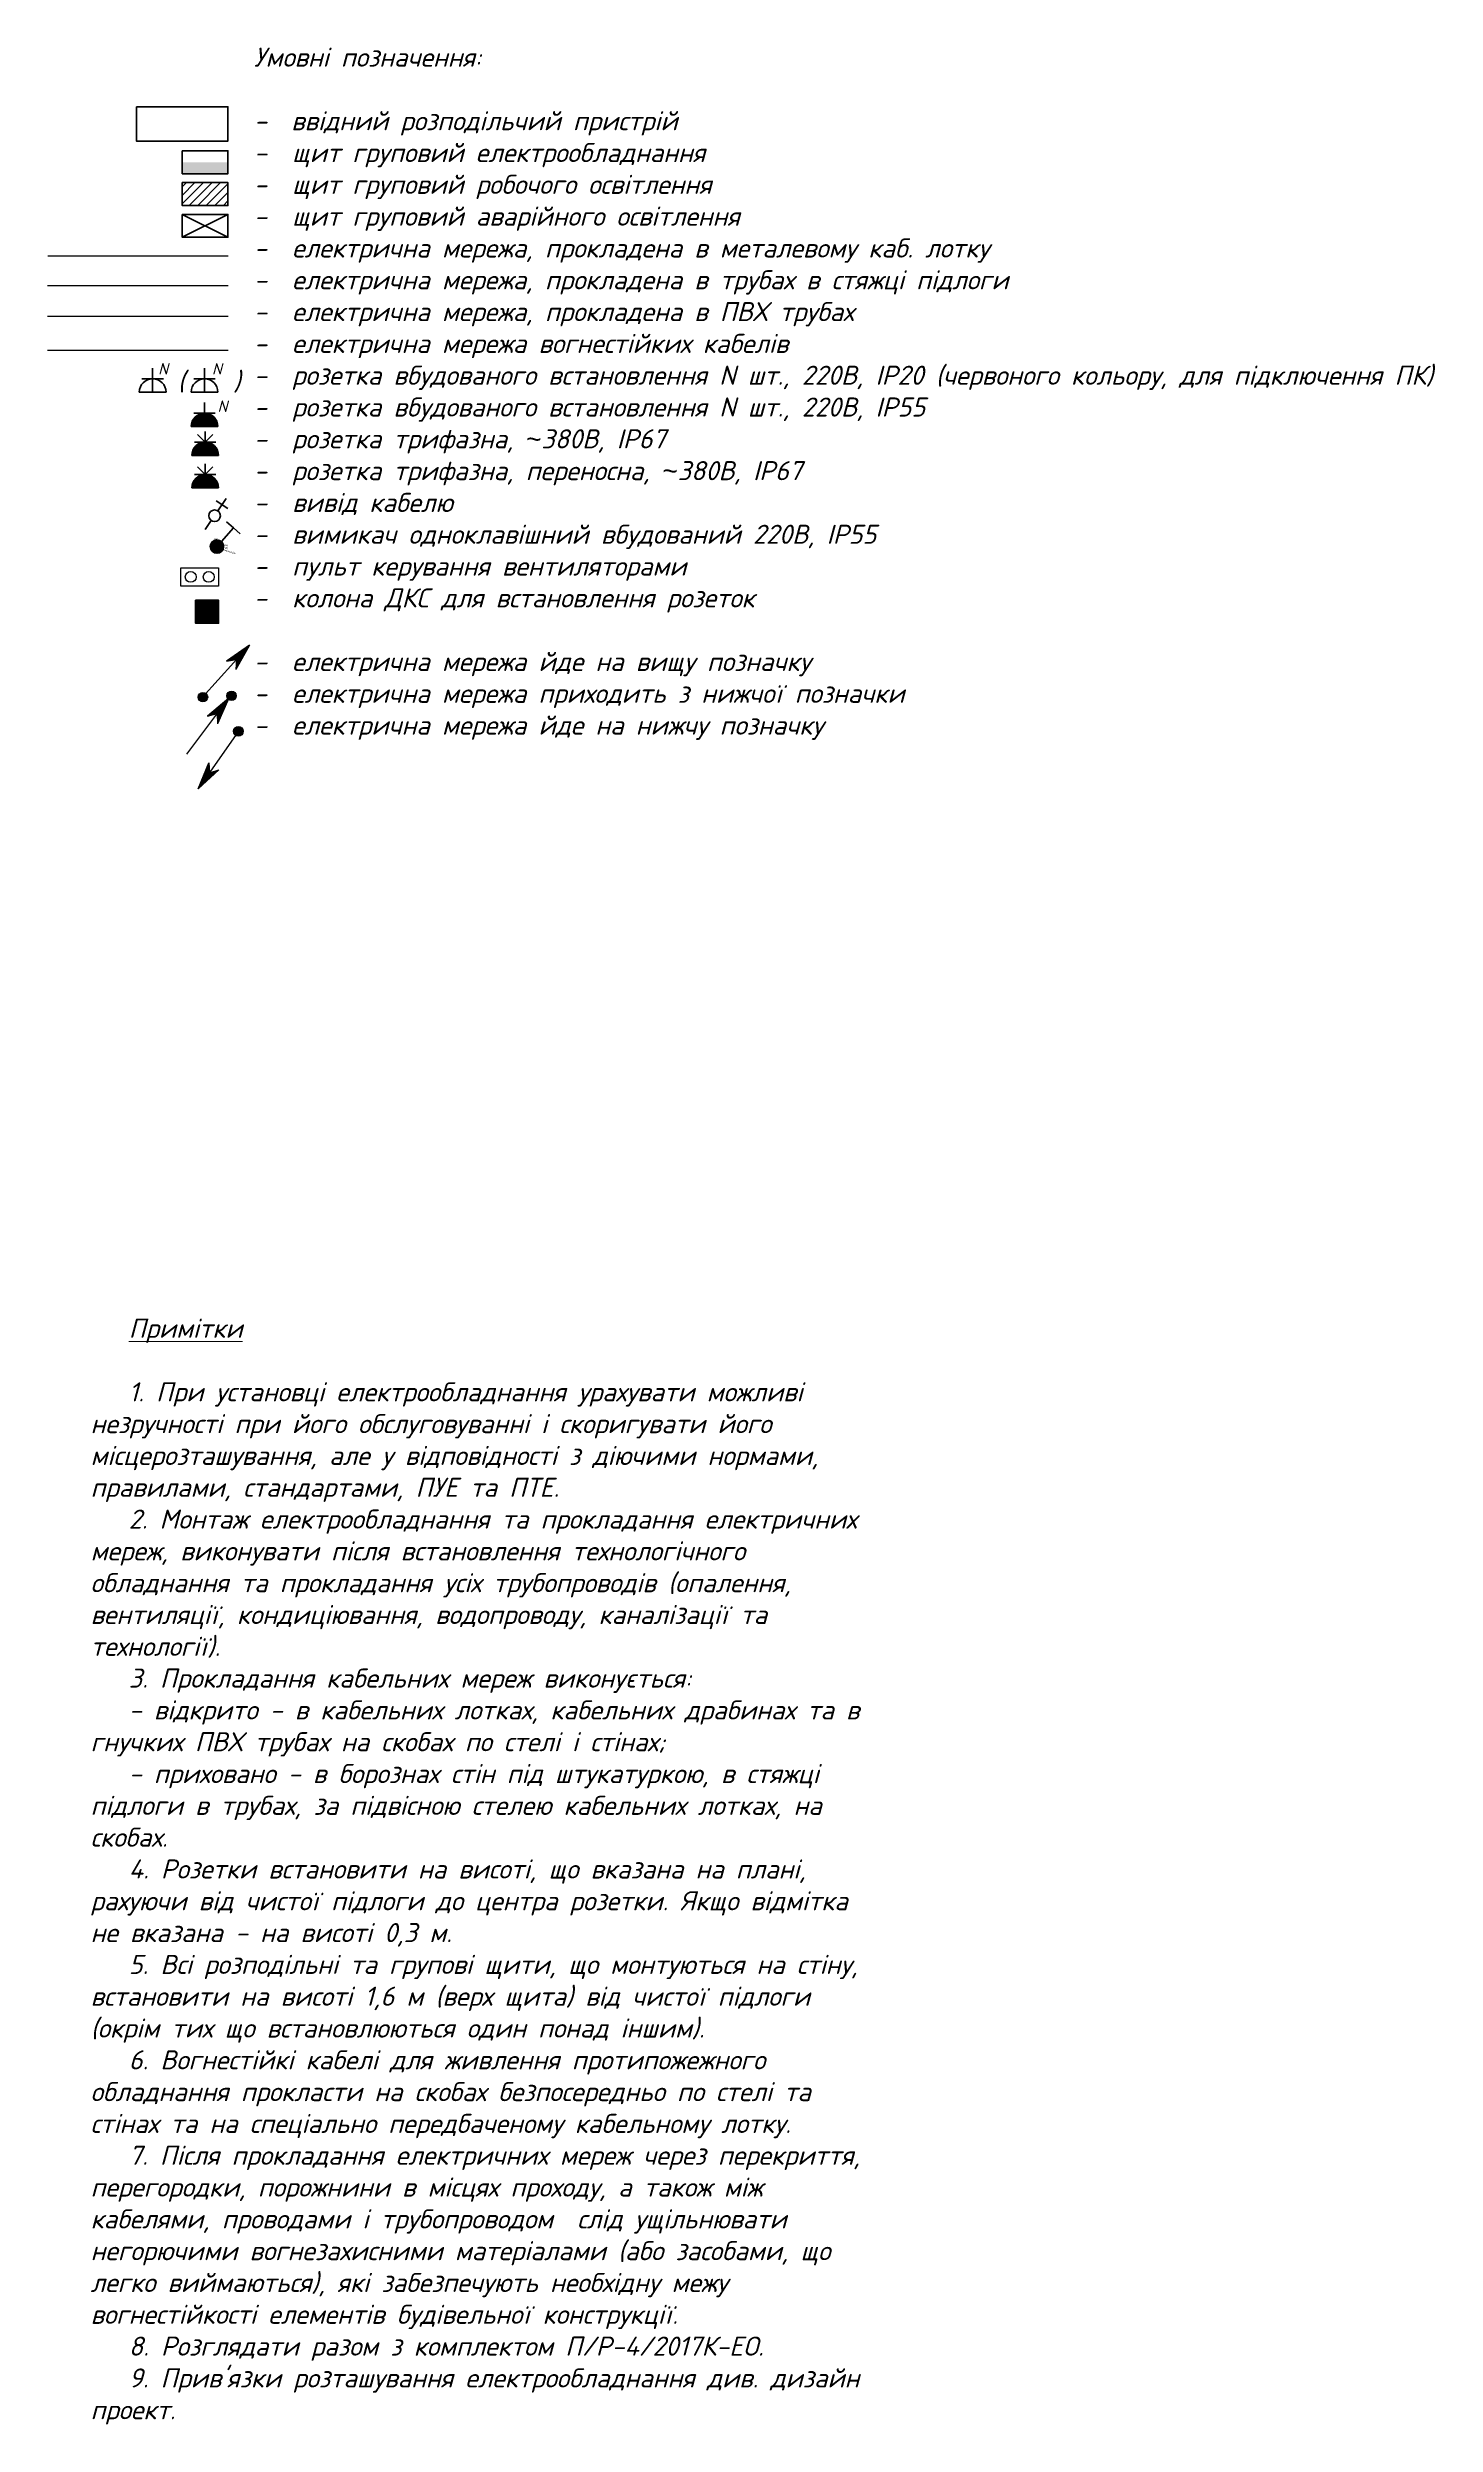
# Model space of a CAD drawing. Header units: millimetres. Extents: x -164867 to 807677, y -316775 to 513985.
# Drawn here: x -83355 to -65165, y 225740 to 256882 of the extents above; entities that cross this region are included whole.
import ezdxf

# ---------------------------------------------------------------- set-up
doc = ezdxf.new("R2010")
doc.units = ezdxf.units.MM
doc.layers.add('E_Hidden atributes', color=2, linetype='Continuous', plot=False)
for name, color, linetype, lineweight in [('E_Аварійні мережі', 1, 'Continuous', 30), ('E_В лотку', 5, 'Kabl_in_Lotok', 30), ('E_Вент-о6ладнання', 84, 'Continuous', 30), ('E_Вимикачі', 84, 'Continuous', 35), ('E_Обладнання', 84, 'Continuous', 35), ('E_Розп. мережі', 5, 'Continuous', 30), ('E_Щити', 1, 'Continuous', 50)]:
    doc.layers.add(name, color=color, linetype=linetype, lineweight=lineweight)
doc.styles.add('GOST 2.304', font='isocpeui.ttf')
doc.styles.add('ГОСТ 2.304', font='isocpeui.ttf')
doc.linetypes.add('Kabl_in_Lotok', pattern='A,10,[130,ltypeshp.shx,S=1,R=0,X=0,Y=0],1,[130,ltypeshp.shx,S=1,R=90,X=0,Y=-1],1,[130,ltypeshp.shx,S=1,R=0,X=0,Y=0],10', length=22)
doc.linetypes.add('Kabl_in_Tube', pattern='A,10,[133,ltypeshp.shx,S=1,R=0,X=0,Y=0],10', length=20)

# ---------------------------------------------------------------- blocks, each defined once
blk = doc.blocks.new('электровывод')
at = {"color": 0, "linetype": 'ByBlock', "lineweight": -2}
for p, q in [((-123, 124), (-205, 207)), ((-202, 127), (-125, 204)), ((-59, 60), (0, 0))]:
    blk.add_line(p, q, dxfattribs=at)
blk.add_circle((-91, 92), 44.9, dxfattribs=at)
blk = doc.blocks.new('*U6')
at = {"lineweight": 40}
h = blk.add_hatch(color=0, dxfattribs=at)
h.dxf.hatch_style = 1
h.paths.add_polyline_path([(300, 150), (-300, 150), (-300, 0), (300, 0)])
at = {"color": 0}
blk.add_lwpolyline([(-300, 300), (300, 300), (300, 0), (-300, 0)], close=True, dxfattribs=at)
blk = doc.blocks.new('*U5')
at = {"lineweight": 20}
h = blk.add_hatch(dxfattribs=at)
h.set_pattern_fill('ANSI31', color=0, scale=25)
h.paths.add_polyline_path([(-300, 300), (-300, 0), (300, 0), (300, 300)])
at = {"color": 0}
blk.add_lwpolyline([(-300, 300), (300, 300), (300, 0), (-300, 0)], close=True, dxfattribs=at)
blk = doc.blocks.new('*U4')
at = {"color": 0}
for p, q in [((-300, 300), (300, 0)), ((-300, 0), (300, 300))]:
    blk.add_line(p, q, dxfattribs=at)
blk.add_lwpolyline([(-300, 300), (300, 300), (300, 0), (-300, 0)], close=True, dxfattribs=at)
blk = doc.blocks.new('*U69')
at = {"lineweight": -2}
h = blk.add_hatch(color=256, dxfattribs=at)
edge = h.paths.add_edge_path()
edge.add_arc((0.07, 0), 1.28, 0, 360)
h = blk.add_hatch(color=256, dxfattribs=at)
h.paths.add_polyline_path([(-0.47, -0.71), (-5.33, -6.22), (-2.9, -5.18)])
h.paths.add_polyline_path([(-0.47, -0.71), (-2.9, -5.18), (-2.45, -7.79)])
for p, q in [((-9.24, -16.84), (-0.47, -0.71)), ((-0.47, -0.71), (-5.33, -6.22)), ((-0.47, -0.71), (-5.33, -6.22)), ((-5.33, -6.22), (-2.9, -5.18)), ((-5.33, -6.22), (-2.9, -5.18)), ((-2.9, -5.18), (-2.45, -7.79)), ((-2.9, -5.18), (-2.45, -7.79)), ((-0.47, -0.71), (-2.45, -7.79)), ((-0.47, -0.71), (-2.45, -7.79))]:
    blk.add_line(p, q, dxfattribs=at)
blk.add_circle((0.11, 0), 1.24, dxfattribs=at)
blk = doc.blocks.new('*U68')
at = {"lineweight": -2}
h = blk.add_hatch(color=256, dxfattribs=at)
h.paths.add_polyline_path([(8.77, 16.13), (3.9, 10.61), (6.34, 11.65)])
h.paths.add_polyline_path([(8.77, 16.13), (6.34, 11.65), (6.79, 9.05)])
h = blk.add_hatch(color=256, dxfattribs=at)
edge = h.paths.add_edge_path()
edge.add_arc((0.07, 0), 1.28, 0, 360)
for p, q in [((0, 0), (8.77, 16.13)), ((8.77, 16.13), (3.9, 10.61)), ((8.77, 16.13), (6.79, 9.05)), ((3.9, 10.61), (6.34, 11.65)), ((6.34, 11.65), (6.79, 9.05))]:
    blk.add_line(p, q, dxfattribs=at)
blk.add_circle((0.11, 0), 1.24, dxfattribs=at)
blk = doc.blocks.new('*U18')
at = {"lineweight": -2}
h = blk.add_hatch(color=256, dxfattribs=at)
edge = h.paths.add_edge_path()
edge.add_arc((0.07, 0), 1.28, 0, 360)
h = blk.add_hatch(color=256, dxfattribs=at)
h.paths.add_polyline_path([(8.88, -16.13), (4.02, -10.62), (6.45, -11.65)])
h.paths.add_polyline_path([(8.88, -16.13), (6.45, -11.65), (6.9, -9.05)])
for p, q in [((0.11, 0), (8.88, -16.13)), ((8.88, -16.13), (4.02, -10.62)), ((4.02, -10.62), (6.45, -11.65)), ((6.45, -11.65), (6.9, -9.05)), ((8.88, -16.13), (6.9, -9.05))]:
    blk.add_line(p, q, dxfattribs=at)
blk.add_circle((0.11, 0), 1.24, dxfattribs=at)
blk = doc.blocks.new('*U7')
at = {"color": 0}
blk.add_lwpolyline([(-600, 450), (600, 450), (600, 0), (-600, 0)], close=True, dxfattribs=at)
blk = doc.blocks.new('ПК вентиляторів')
blk.add_lwpolyline([(-246, 60), (0, 60), (0, -60), (-246, -60)], close=True)
for centre in [(-182, 0), (-64, 0)]:
    blk.add_circle(centre, 35.5)
blk = doc.blocks.new('*U275')
h = blk.add_hatch(color=0)
h.dxf.hatch_style = 1
h.paths.add_polyline_path([(88, 0, 1), (-88, 0, 1)])
at = {"color": 0}
for points in [[(127, 301), (17, 348)], [(34, 81), (127, 301)], [(238, 254), (127, 301)]]:
    blk.add_lwpolyline(points, dxfattribs=at)
blk.add_circle((0, 0), 87.5, dxfattribs=at)
at = {"layer": 'E_Hidden atributes', "style": 'GOST 2.304'}
for tag, p in [('TYPE', (-77, 42)), ('IP', (-72, 75)), ('INSTALATION', (-72, 10)), ('LOCATION', (-72, -20)), ('COLOR', (-72, -88)), ('VENDOR', (-72, -55))]:
    blk.add_attdef(tag, p, '', height=25, dxfattribs=at)
blk = doc.blocks.new('ДКС колона')
at = {"layer": 'E_Обладнання', "ltscale": 30}
h = blk.add_hatch(color=6, dxfattribs=at)
h.dxf.hatch_style = 1
h.paths.add_polyline_path([(150, 150), (-150, 150), (-150, -150), (150, -150)])
at = {"layer": 'E_Обладнання', "color": 6, "ltscale": 30}
blk.add_lwpolyline([(-150, 150), (150, 150), (150, -150), (-150, -150)], close=True, dxfattribs=at)

msp = doc.modelspace()

# ---------------------------------------------------------------- hatches: boundary and pattern name
at = {"layer": 'E_Обладнання'}
h = msp.add_hatch(color=256, dxfattribs=at)
h.dxf.hatch_style = 1
h.paths.add_polyline_path([(-81121.82, 251917.1, 1), (-81471.82, 251917.1)])
h = msp.add_hatch(color=256, dxfattribs=at)
h.dxf.hatch_style = 1
h.paths.add_polyline_path([(-81114.01, 251538.11, 1), (-81464.01, 251538.11)])
at = {"layer": 'E_Обладнання', "true_color": 0x5e67af}
h = msp.add_hatch(color=165, dxfattribs=at)
h.dxf.hatch_style = 1
h.paths.add_polyline_path([(-81114.01, 251112.26, 1), (-81464.01, 251112.26)])

# ---------------------------------------------------------------- linework, layer by layer
at = {"layer": 'E_Аварійні мережі'}
msp.add_lwpolyline([(-80989.45, 252914.08), (-83355.03, 252914.08)], dxfattribs=at)
at = {"layer": 'E_В лотку', "ltscale": 100}
msp.add_lwpolyline([(-83353.1, 254154.87), (-80987.52, 254154.87)], dxfattribs=at)
at = {"layer": 'E_Обладнання'}
for p, q in [((-81977.16, 252542.1), (-81977.16, 252682.1)), ((-81977.16, 252542.1), (-81977.16, 252682.1)), ((-81977.16, 252542.1), (-81977.16, 252682.1)), ((-81802.16, 252367.1), (-82152.16, 252367.1)), ((-81837.16, 252542.1), (-82117.16, 252542.1)), ((-81977.16, 252542.1), (-81977.16, 252367.1)), ((-81156.82, 252092.1), (-81436.82, 252092.1)), ((-81296.82, 252092.1), (-81296.82, 252232.1)), ((-81296.82, 252092.1), (-81296.82, 252232.1)), ((-81296.82, 252092.1), (-81296.82, 252232.1)), ((-81296.82, 252092.1), (-81296.82, 251917.1)), ((-81121.82, 251917.1), (-81471.82, 251917.1)), ((-81149.01, 251713.11), (-81429.01, 251713.11)), ((-81289.01, 251713.11), (-81388.01, 251812.11)), ((-81289.01, 251713.11), (-81289.01, 251853.11)), ((-81289.01, 251713.11), (-81289.01, 251853.11)), ((-81289.01, 251713.11), (-81289.01, 251853.11)), ((-81289.01, 251713.11), (-81190.02, 251812.11)), ((-81289.01, 251713.11), (-81289.01, 251538.11)), ((-81114.01, 251538.11), (-81464.01, 251538.11))]:
    msp.add_line(p, q, dxfattribs=at)
at = {"layer": 'E_Обладнання', "color": 1}
for p, q in [((-81296.82, 252542.1), (-81296.82, 252682.1)), ((-81296.82, 252542.1), (-81296.82, 252682.1)), ((-81296.82, 252542.1), (-81296.82, 252682.1)), ((-81121.82, 252367.1), (-81471.82, 252367.1)), ((-81156.82, 252542.1), (-81436.82, 252542.1)), ((-81296.82, 252542.1), (-81296.82, 252367.1))]:
    msp.add_line(p, q, dxfattribs=at)
at = {"layer": 'E_Обладнання', "color": 165, "true_color": 0x5e67af}
for p, q in [((-81289.01, 251287.26), (-81388.01, 251386.26)), ((-81289.01, 251287.26), (-81289.01, 251427.26)), ((-81289.01, 251287.26), (-81289.01, 251427.26)), ((-81289.01, 251287.26), (-81289.01, 251427.26)), ((-81289.01, 251287.26), (-81190.02, 251386.26)), ((-81114.01, 251112.26), (-81464.01, 251112.26)), ((-81149.01, 251287.26), (-81429.01, 251287.26)), ((-81289.01, 251287.26), (-81289.01, 251112.26))]:
    msp.add_line(p, q, dxfattribs=at)
at = {"layer": 'E_Обладнання'}
for centre in [(-81977.16, 252367.1), (-81296.82, 251917.1), (-81289.01, 251538.11)]:
    msp.add_arc(centre, 175, 0, 180, dxfattribs=at)
at = {"layer": 'E_Обладнання', "color": 1}
msp.add_arc((-81296.82, 252367.1), 175, 0, 180, dxfattribs=at)
at = {"layer": 'E_Обладнання', "color": 165, "true_color": 0x5e67af}
msp.add_arc((-81289.01, 251112.26), 175, 0, 180, dxfattribs=at)
at = {"layer": 'E_Розп. мережі', "color": 30, "linetype": 'Kabl_in_Tube', "ltscale": 60, "true_color": 0xf8991e}
msp.add_lwpolyline([(-80989.45, 253758.03), (-83355.03, 253758.03)], dxfattribs=at)
at = {"layer": 'E_Розп. мережі'}
msp.add_lwpolyline([(-80989.45, 253359.52), (-83355.03, 253359.52)], dxfattribs=at)

# ---------------------------------------------------------------- block references
at = {"layer": 'E_В лотку', "ltscale": 100}
for name, p, xscale, yscale, zscale, rotation in [('*U68', (-81323.27, 248372.54), 50.00000000000004, 50.00000000000004, 50.00000000000004, 346.4569506739439), ('*U69', (-80948.33, 248389.06), 50.00000000000004, 50.00000000000004, 50.00000000000004, 351.4569506739427), ('*U18', (-80856.47, 247927.82), 50.00000000000003, 50.00000000000003, 50.00000000000003, 296.456950673945)]:
    msp.add_blockref(name, p, dxfattribs=dict(at, xscale=xscale, yscale=yscale, zscale=zscale, rotation=rotation))
at = {"layer": 'E_Вент-о6ладнання', "xscale": 2, "yscale": 2, "zscale": 2, "rotation": 180}
msp.add_blockref('ПК вентиляторів', (-81606.6, 249946.04), dxfattribs=at)
at = {"layer": 'E_Вимикачі', "rotation": 341.6615742490985}
msp.add_blockref('*U275', (-81134.34, 250343.19), dxfattribs=at).add_auto_attribs({'INSTALATION': 'Вбудований', 'IP': 'IP54', 'LOCATION': 'Не в специфікацію', 'TYPE': '1-полюсний'})
at = {"layer": 'E_Обладнання', "xscale": -1.687500000021706, "yscale": 1.687500000021705, "zscale": 1.687500000021704, "rotation": 10.78376077381928}
msp.add_blockref('электровывод', (-81287.24, 250566.32), dxfattribs=at)
at = {"layer": 'E_Обладнання', "color": 6}
msp.add_blockref('ДКС колона', (-81264.01, 249489.65), dxfattribs=at)
at = {"layer": 'E_Щити'}
for name, p in [('*U7', (-81590.33, 255656.5)), ('*U6', (-81290.33, 255228.64)), ('*U5', (-81290.33, 254811.9)), ('*U4', (-81290.33, 254395.16))]:
    msp.add_blockref(name, p, dxfattribs=at)

# ---------------------------------------------------------------- texts
at = {"color": 7, "lineweight": 15, "char_height": 250, "attachment_point": 1, "style": 'GOST 2.304'}
for s, insert, width in [('\\pxt2;{\\C256;Умовні позначення:\\P\\P-  ввідний розподільчий пристрій\\P-^Iщит груповий електрообладнання\\P-^Iщит груповий робочого освітлення\\P-^Iщит груповий аварійного освітлення\\P-^Iелектрична мережа, прокладена в металевому каб. лотку\\P-^Iелектрична мережа, прокладена в трубах в стяжці підлоги\\P-^Iелектрична мережа, прокладена в ПВХ трубах\\P-^Iелектрична мережа вогнестійких кабелів \\P-^Iрозетка вбудованого встановлення N шт., 220В, IP20 (червоного кольору, для підключення ПК)\\P-^Iрозетка вбудованого встановлення N шт., 220В, IP55\\P-^Iрозетка трифазна, \\fArial|b0|i1|c0|p34;~\\fISOCPEUR|b0|i1|c204|p34;380В, IP67\\P-^Iрозетка трифазна, переносна, \\fArial|b0|i1|c0|p34;~\\fISOCPEUR|b0|i1|c204|p34;380В, IP67\\P-^Iвивід кабелю\\P-^Iвимикач одноклавішний вбудований 220В, IP55\\P-^Iпульт керування вентиляторами\\P-^Iколона ДКС для встановлення розеток\\P\\P-^Iелектрична мережа йде на вищу позначку\\P-^Iелектрична мережа приходить з нижчої позначки\\P-^Iелектрична мережа йде на нижчу позначку}', (-80650.05, 256880.93), 18030.5683), ("\\pi500;{\\LПримітки\\P\\pi436.3125;}\\P1. При установці електрообладнання урахувати можливі незручності при його обслуговуванні і скоригувати його  місцерозташування, але у відповідності з діючими нормами, правилами, стандартами, ПУЕ та ПТЕ.\\P2{\\fISOCPEUR|b0|i1|c238|p34;. }Монтаж електрообладнання та прокладання електричних мереж, виконувати після встановлення технологічного обладнання та прокладання усіх трубопроводів (опалення, вентиляції, кондиціювання, водопроводу, каналізації та технології){\\fISOCPEUR|b0|i1|c238|p34;.\\P}3. Прокладання кабельних мереж виконується:\\P- відкрито - в кабельних лотках, кабельних драбинах та в гнучких ПВХ трубах на скобах по стелі і стінах;\\P- приховано - в борознах стін під штукатуркою, в стяжці підлоги в трубах, за підвісною стелею кабельних лотках, на скобах.\\P4. Розетки встановити на висоті, що вказана на плані, рахуючи від чистої підлоги до центра розетки. Якщо відмітка не вказана - на висоті 0,3 м.\\P5. Всі розподільні та групові щити, що монтуються на стіну, встановити на висоті 1,6 м (верх щита) від чистої підлоги (окрім тих що встановлюються один понад іншим).\\P6. Вогнестійкі кабелі для живлення протипожежного обладнання прокласти на скобах безпосередньо по стелі та стінах та на спеціально передбаченому кабельному лотку.\\P7. Після прокладання електричних мереж через перекриття, перегородки, порожнини в місцях проходу, а також між кабелями, проводами і трубопроводом  слід ущільнювати негорючими вогнезахисними матеріалами (або засобами, що легко виймаються), які забезпечують необхідну межу вогнестійкості елементів будівельної конструкції.\\P8. Розглядати разом з комплектом{\\C256; П/Р-4/2017К-ЕО.}\\P9. Прив'язки розташування електрообладнання див. дизайн проект.", (-82790.93, 240227.41), 10081.4109)]:
    msp.add_mtext(s, dxfattribs=dict(at, insert=insert, width=width))
at = {"ltscale": 100, "insert": (-81650.08, 252635.43), "char_height": 250, "attachment_point": 1, "line_spacing_factor": 1.512, "style": 'ГОСТ 2.304'}
msp.add_mtext_dynamic_manual_height_columns('(    )', width=839.8013, gutter_width=2500, heights=[0], dxfattribs=at)
at = {"layer": 'E_Обладнання', "style": 'GOST 2.304'}
for p in [(-81905.58, 252596.85), (-81126.82, 252107.1)]:
    msp.add_attdef('N', p, '', height=150, dxfattribs=at)
at = {"layer": 'E_Обладнання', "color": 1, "style": 'GOST 2.304'}
msp.add_attdef('N', (-81200.08, 252596.85), '', height=150, dxfattribs=at)

doc.saveas('drawing.dxf')
